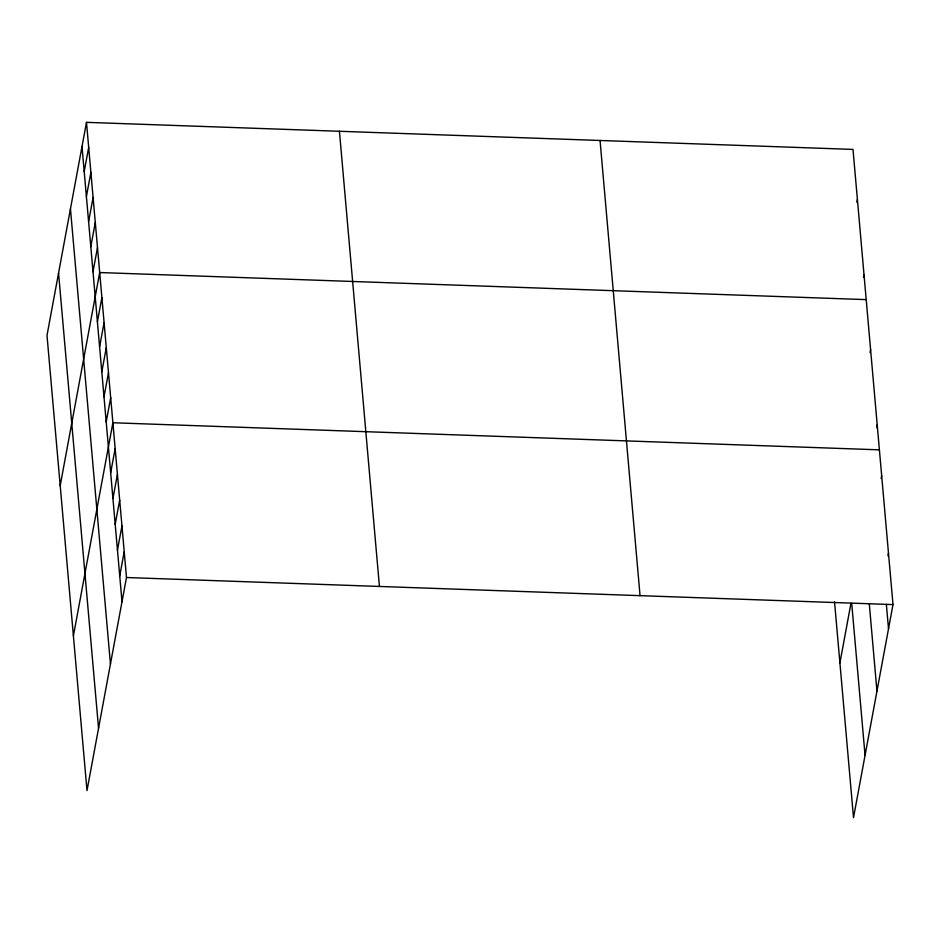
<?xml version="1.0" encoding="UTF-8"?>
<svg xmlns="http://www.w3.org/2000/svg" width="940" height="940" viewBox="0 0 940 940"><rect width="100%" height="100%" fill="white"/><g stroke="black" fill="none" stroke-linecap="round" stroke-linejoin="round"><path stroke-width="1.41" d="M86.492 122.341L47 335.404L86.997 790.587L126.489 577.513L86.492 122.341L853.003 149.413L893 604.596L853.508 817.659L834.532 601.706M84.201 171.585L88.689 147.369M86.398 196.613L90.886 172.408M88.607 221.652L93.095 197.447M90.804 246.691L95.293 222.475M93.001 271.719L97.49 247.514M60.195 485.616L99.687 272.541L866.198 299.625M97.408 321.786L101.884 297.58M99.605 346.825L104.093 322.62M101.802 371.864L106.29 347.647M103.999 396.892L108.488 372.687M106.197 421.931L110.685 397.726M73.402 635.828L112.894 422.753L879.405 449.837M110.673 472.761L115.15 448.545M112.929 498.553L117.418 474.348M115.197 524.344L119.686 500.139M117.465 550.135L121.953 525.93M119.733 575.926L124.221 551.721M856.869 202.335L857.398 199.48M863.472 277.441L864.001 274.586M870.076 352.547L870.605 349.692M876.668 427.641L877.196 424.798M839.914 662.9L850.947 603.351M881.144 478.472L881.673 475.628M887.936 555.857L888.465 553.002M126.489 577.513L893 604.596M886.373 604.443L888.511 628.801M869.277 603.715L876.961 691.123M851.711 603.445L865.059 755.337M600.049 140.483L640.046 595.654M339.434 131.271L379.431 586.454M82.003 146.546L122 601.729M70.453 208.868L110.45 664.051M58.55 273.082L98.547 728.265"/></g></svg>
